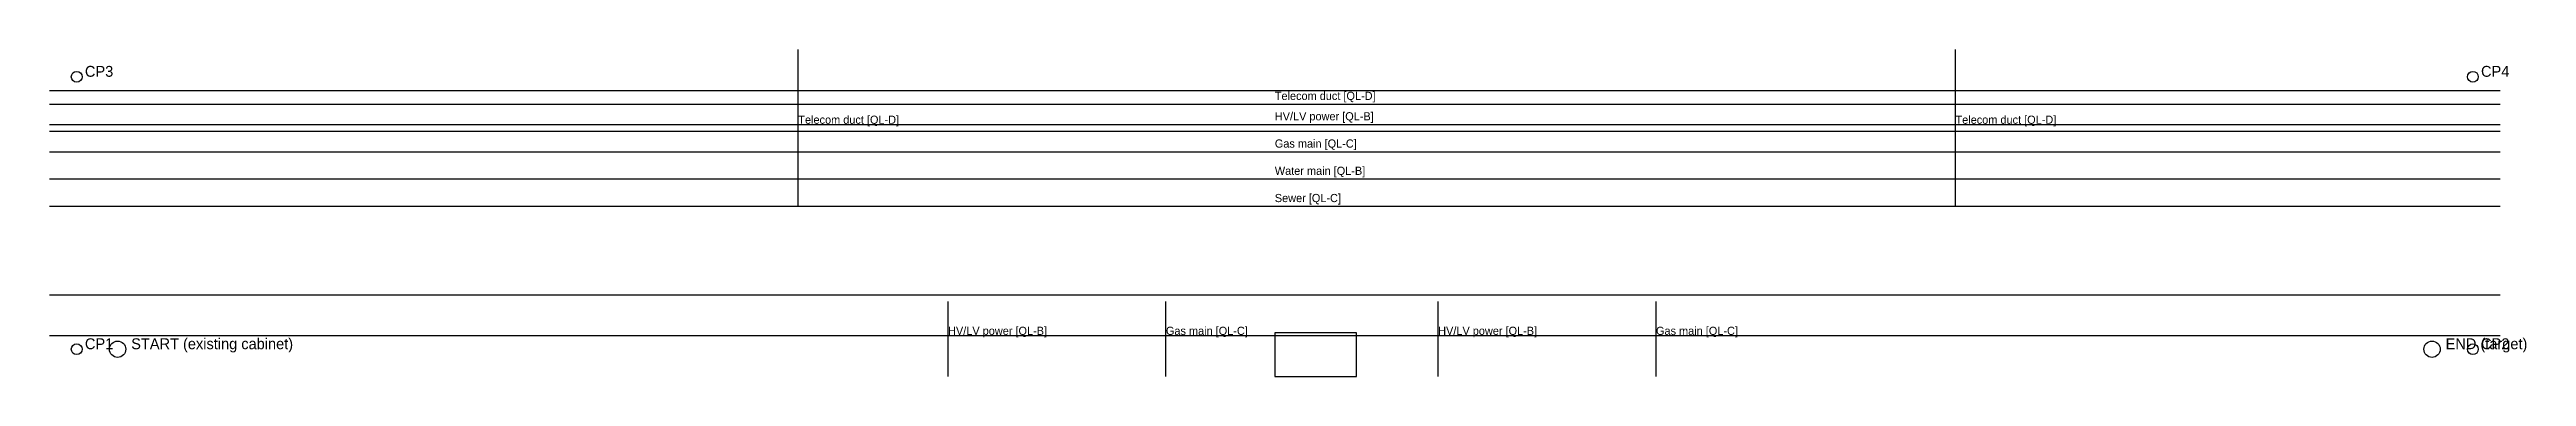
# Model space of a CAD drawing. Header units: metres. Extents: x 30000 to 30182, y 32000 to 32024.
import ezdxf

# ---------------------------------------------------------------- set-up
doc = ezdxf.new("R2010")
doc.units = ezdxf.units.M
for name, color, linetype in [('U-EXIST-CHAMBER', 7, 'Continuous'), ('U-EXIST-GAS', 2, 'Continuous'), ('U-EXIST-POWER', 1, 'Continuous'), ('U-EXIST-SEWER', 3, 'Continuous'), ('U-EXIST-TELE', 30, 'Continuous'), ('U-EXIST-WATER', 5, 'Continuous'), ('U-PROP-MANHOLE', 6, 'Continuous'), ('U-PROP-TEXT', 7, 'Continuous'), ('V-CTRL', 7, 'Continuous'), ('V-TOPO-KERB', 9, 'Continuous'), ('V-TOPO-ROAD', 8, 'Continuous')]:
    doc.layers.add(name, color=color, linetype=linetype)

msp = doc.modelspace()

# ---------------------------------------------------------------- linework, layer by layer
at = {"layer": 'U-EXIST-CHAMBER'}
msp.add_lwpolyline([(30090, 32000), (30096, 32000), (30096, 32003.2), (30090, 32003.2), (30090, 32000)], dxfattribs=at)
at = {"layer": 'U-EXIST-GAS'}
for points in [[(30000, 32016.5), (30180, 32016.5)], [(30082, 32000), (30082, 32005.5)], [(30118, 32000), (30118, 32005.5)]]:
    msp.add_lwpolyline(points, dxfattribs=at)
at = {"layer": 'U-EXIST-POWER'}
for points in [[(30000, 32018.5), (30180, 32018.5)], [(30066, 32000), (30066, 32005.5)], [(30102, 32000), (30102, 32005.5)]]:
    msp.add_lwpolyline(points, dxfattribs=at)
at = {"layer": 'U-EXIST-SEWER'}
msp.add_lwpolyline([(30000, 32012.5), (30180, 32012.5)], dxfattribs=at)
at = {"layer": 'U-EXIST-TELE'}
for points in [[(30055, 32012.5), (30055, 32024)], [(30140, 32012.5), (30140, 32024)], [(30000, 32020), (30180, 32020)]]:
    msp.add_lwpolyline(points, dxfattribs=at)
at = {"layer": 'U-EXIST-WATER'}
msp.add_lwpolyline([(30000, 32014.5), (30180, 32014.5)], dxfattribs=at)
at = {"layer": 'U-PROP-MANHOLE'}
for centre in [(30005, 32002), (30175, 32002)]:
    msp.add_circle(centre, 0.6, dxfattribs=at)
at = {"layer": 'V-CTRL'}
for centre in [(30002, 32022), (30178, 32022), (30002, 32002), (30178, 32002)]:
    msp.add_circle(centre, 0.4, dxfattribs=at)
at = {"layer": 'V-TOPO-KERB'}
for points in [[(30000, 32018), (30180, 32018)], [(30000, 32006), (30180, 32006)]]:
    msp.add_lwpolyline(points, dxfattribs=at)
at = {"layer": 'V-TOPO-ROAD'}
for points in [[(30000, 32021), (30180, 32021)], [(30000, 32003), (30180, 32003)]]:
    msp.add_lwpolyline(points, dxfattribs=at)

# ---------------------------------------------------------------- texts
at = {"layer": 'U-EXIST-GAS'}
for p in [(30090, 32016.8), (30082, 32003.05), (30118, 32003.05)]:
    msp.add_text('Gas main [QL-C]', height=0.6, dxfattribs=at).set_placement(p)
at = {"layer": 'U-EXIST-POWER'}
for p in [(30090, 32018.8), (30066, 32003.05), (30102, 32003.05)]:
    msp.add_text('HV/LV power [QL-B]', height=0.6, dxfattribs=at).set_placement(p)
at = {"layer": 'U-EXIST-SEWER'}
msp.add_text('Sewer [QL-C]', height=0.6, dxfattribs=at).set_placement((30090, 32012.8))
at = {"layer": 'U-EXIST-TELE'}
for p in [(30090, 32020.3), (30055, 32018.55), (30140, 32018.55)]:
    msp.add_text('Telecom duct [QL-D]', height=0.6, dxfattribs=at).set_placement(p)
at = {"layer": 'U-EXIST-WATER'}
msp.add_text('Water main [QL-B]', height=0.6, dxfattribs=at).set_placement((30090, 32014.8))
at = {"layer": 'U-PROP-TEXT'}
for s, p in [('START (existing cabinet)', (30006, 32002)), ('END (target)', (30176, 32002))]:
    msp.add_text(s, height=0.8, dxfattribs=at).set_placement(p)
at = {"layer": 'V-CTRL'}
for s, p in [('CP3', (30002.6, 32022)), ('CP4', (30178.6, 32022)), ('CP1', (30002.6, 32002)), ('CP2', (30178.6, 32002))]:
    msp.add_text(s, height=0.8, dxfattribs=at).set_placement(p)

doc.saveas('drawing.dxf')
